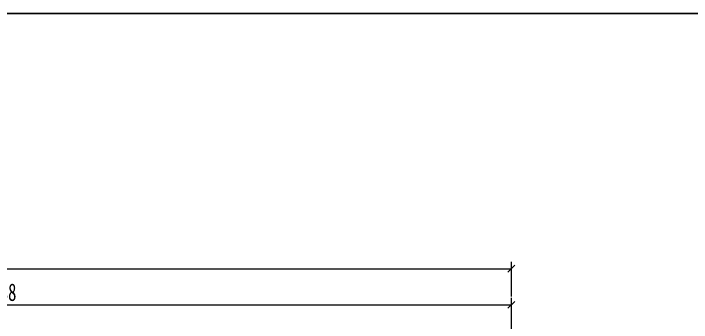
# Model space of a CAD drawing. Header units: millimetres. Extents: x 44597 to 300567, y -113054 to 73044.
# Drawn here: x 148277 to 153835, y -90007 to -87474 of the extents above; entities that cross this region are included whole.
import ezdxf

# ---------------------------------------------------------------- set-up
doc = ezdxf.new("R2010")
doc.units = ezdxf.units.MM
doc.layers.get('Defpoints').update_dxf_attribs({"color": 8})
doc.layers.add('细实线', color=4, linetype='Continuous', lineweight=15)
doc.styles.add('111', font='', dxfattribs={"width": 0.7})
doc.styles.get('111').set_extended_font_data('仿宋_GB2312')
doc.dimstyles.new('200', dxfattribs={"dimscale": 0, "dimtxt": 2.5, "dimasz": 1, "dimexe": 1, "dimexo": 1, "dimgap": 0.6, "dimtad": 1, "dimdec": 0, "dimdsep": 46, "dimtxsty": '111', "dimblk": 'OBLIQUE', "dimcen": 0, "dimclrd": 4, "dimclre": 4, "dimclrt": 4, "dimadec": 1, "dimazin": 2, "dimtfac": 1, "dimtdec": 0, "dimtix": 1, "dimtmove": 2, "dimatfit": 3, "dimfxl": 4, "dimfxlon": 1, "dimtolj": 1, "dimlwd": -1, "dimlwe": -1, "dimarcsym": 0})

# ---------------------------------------------------------------- blocks, each defined once
blk = doc.blocks.new('_Oblique')
at = {"color": 0, "linetype": 'ByBlock', "lineweight": -2}
blk.add_line((-0.5, -0.5), (0.5, 0.5), dxfattribs=at)
blk = doc.blocks.new('*D2966')
at = {"layer": 'Defpoints', "color": 0, "transparency": 16777216}
for p in [(152358.4, -89862.1), (152358.4, -90847.4), (143970.5, -90873.7)]:
    blk.add_point(p, dxfattribs=at)
at = {"layer": '细实线', "color": 4, "transparency": 16777216}
for p, q in [((143970.5, -90090.6), (143970.5, -89804.9)), ((152358.4, -90090.6), (152358.4, -89804.9)), ((143970.5, -89862.1), (152358.4, -89862.1))]:
    blk.add_line(p, q, dxfattribs=at)
at = {"layer": '细实线', "color": 4, "transparency": 16777216, "xscale": 57.14285714285715, "yscale": 57.14285714285715, "zscale": 57.14285714285715, "rotation": 180}
blk.add_blockref('_Oblique', (143970.5, -89862.1), dxfattribs=at)
at = {"layer": '细实线', "color": 4, "transparency": 16777216, "xscale": 57.14285714285715, "yscale": 57.14285714285715, "zscale": 57.14285714285715}
blk.add_blockref('_Oblique', (152358.4, -89862.1), dxfattribs=at)
at = {"layer": '细实线', "color": 4, "transparency": 16777216, "insert": (148164.5, -89759.8), "char_height": 142.86, "attachment_point": 5, "style": '111'}
blk.add_mtext('\\A1;8388', dxfattribs=at)
blk = doc.blocks.new('*D2992')
at = {"layer": 'Defpoints', "color": 0, "transparency": 16777216}
for p in [(152358.4, -89566), (140690.2, -90845.3), (152358.4, -90880)]:
    blk.add_point(p, dxfattribs=at)
at = {"layer": '细实线', "color": 4, "transparency": 16777216}
for p, q in [((140690.2, -89794.5), (140690.2, -89508.8)), ((152358.4, -89794.5), (152358.4, -89508.8)), ((140690.2, -89566), (152358.4, -89566))]:
    blk.add_line(p, q, dxfattribs=at)
at = {"layer": '细实线', "color": 4, "transparency": 16777216, "xscale": 57.14285714285715, "yscale": 57.14285714285715, "zscale": 57.14285714285715, "rotation": 180}
blk.add_blockref('_Oblique', (140690.2, -89566), dxfattribs=at)
at = {"layer": '细实线', "color": 4, "transparency": 16777216, "xscale": 57.14285714285715, "yscale": 57.14285714285715, "zscale": 57.14285714285715}
blk.add_blockref('_Oblique', (152358.4, -89566), dxfattribs=at)
at = {"layer": '细实线', "color": 4, "transparency": 16777216, "insert": (146524.3, -89463.7), "char_height": 142.86, "attachment_point": 5, "style": '111'}
blk.add_mtext('\\A1;11668', dxfattribs=at)

msp = doc.modelspace()

# ---------------------------------------------------------------- linework, layer by layer
at = {"layer": 'Defpoints'}
msp.add_lwpolyline([(135566.6, -87474.1), (157566.6, -87474.1), (157566.6, -102091.3), (135566.6, -102091.3)], close=True, dxfattribs=at)

# ---------------------------------------------------------------- dimensions: what is measured, and where the dimension line sits
at = {"layer": '细实线'}
for base, p1, p2, picture, middle in [((152358.4, -89566), (140690.2, -90845.3), (152358.4, -90880), '*D2992', (146524.3, -89463.7)), ((152358.4, -89862.1), (143970.5, -90873.7), (152358.4, -90847.4), '*D2966', (148164.5, -89759.8))]:
    dim = msp.add_linear_dim(base=base, p1=p1, p2=p2, dimstyle='200', override={"dimscale": 57.142857, "dimtxsty": '111', "dimblk": 'Oblique'}, dxfattribs=at)
    dim.commit()
    dim.dimension.update_dxf_attribs({"geometry": picture, "text_midpoint": middle})

doc.saveas('drawing.dxf')
